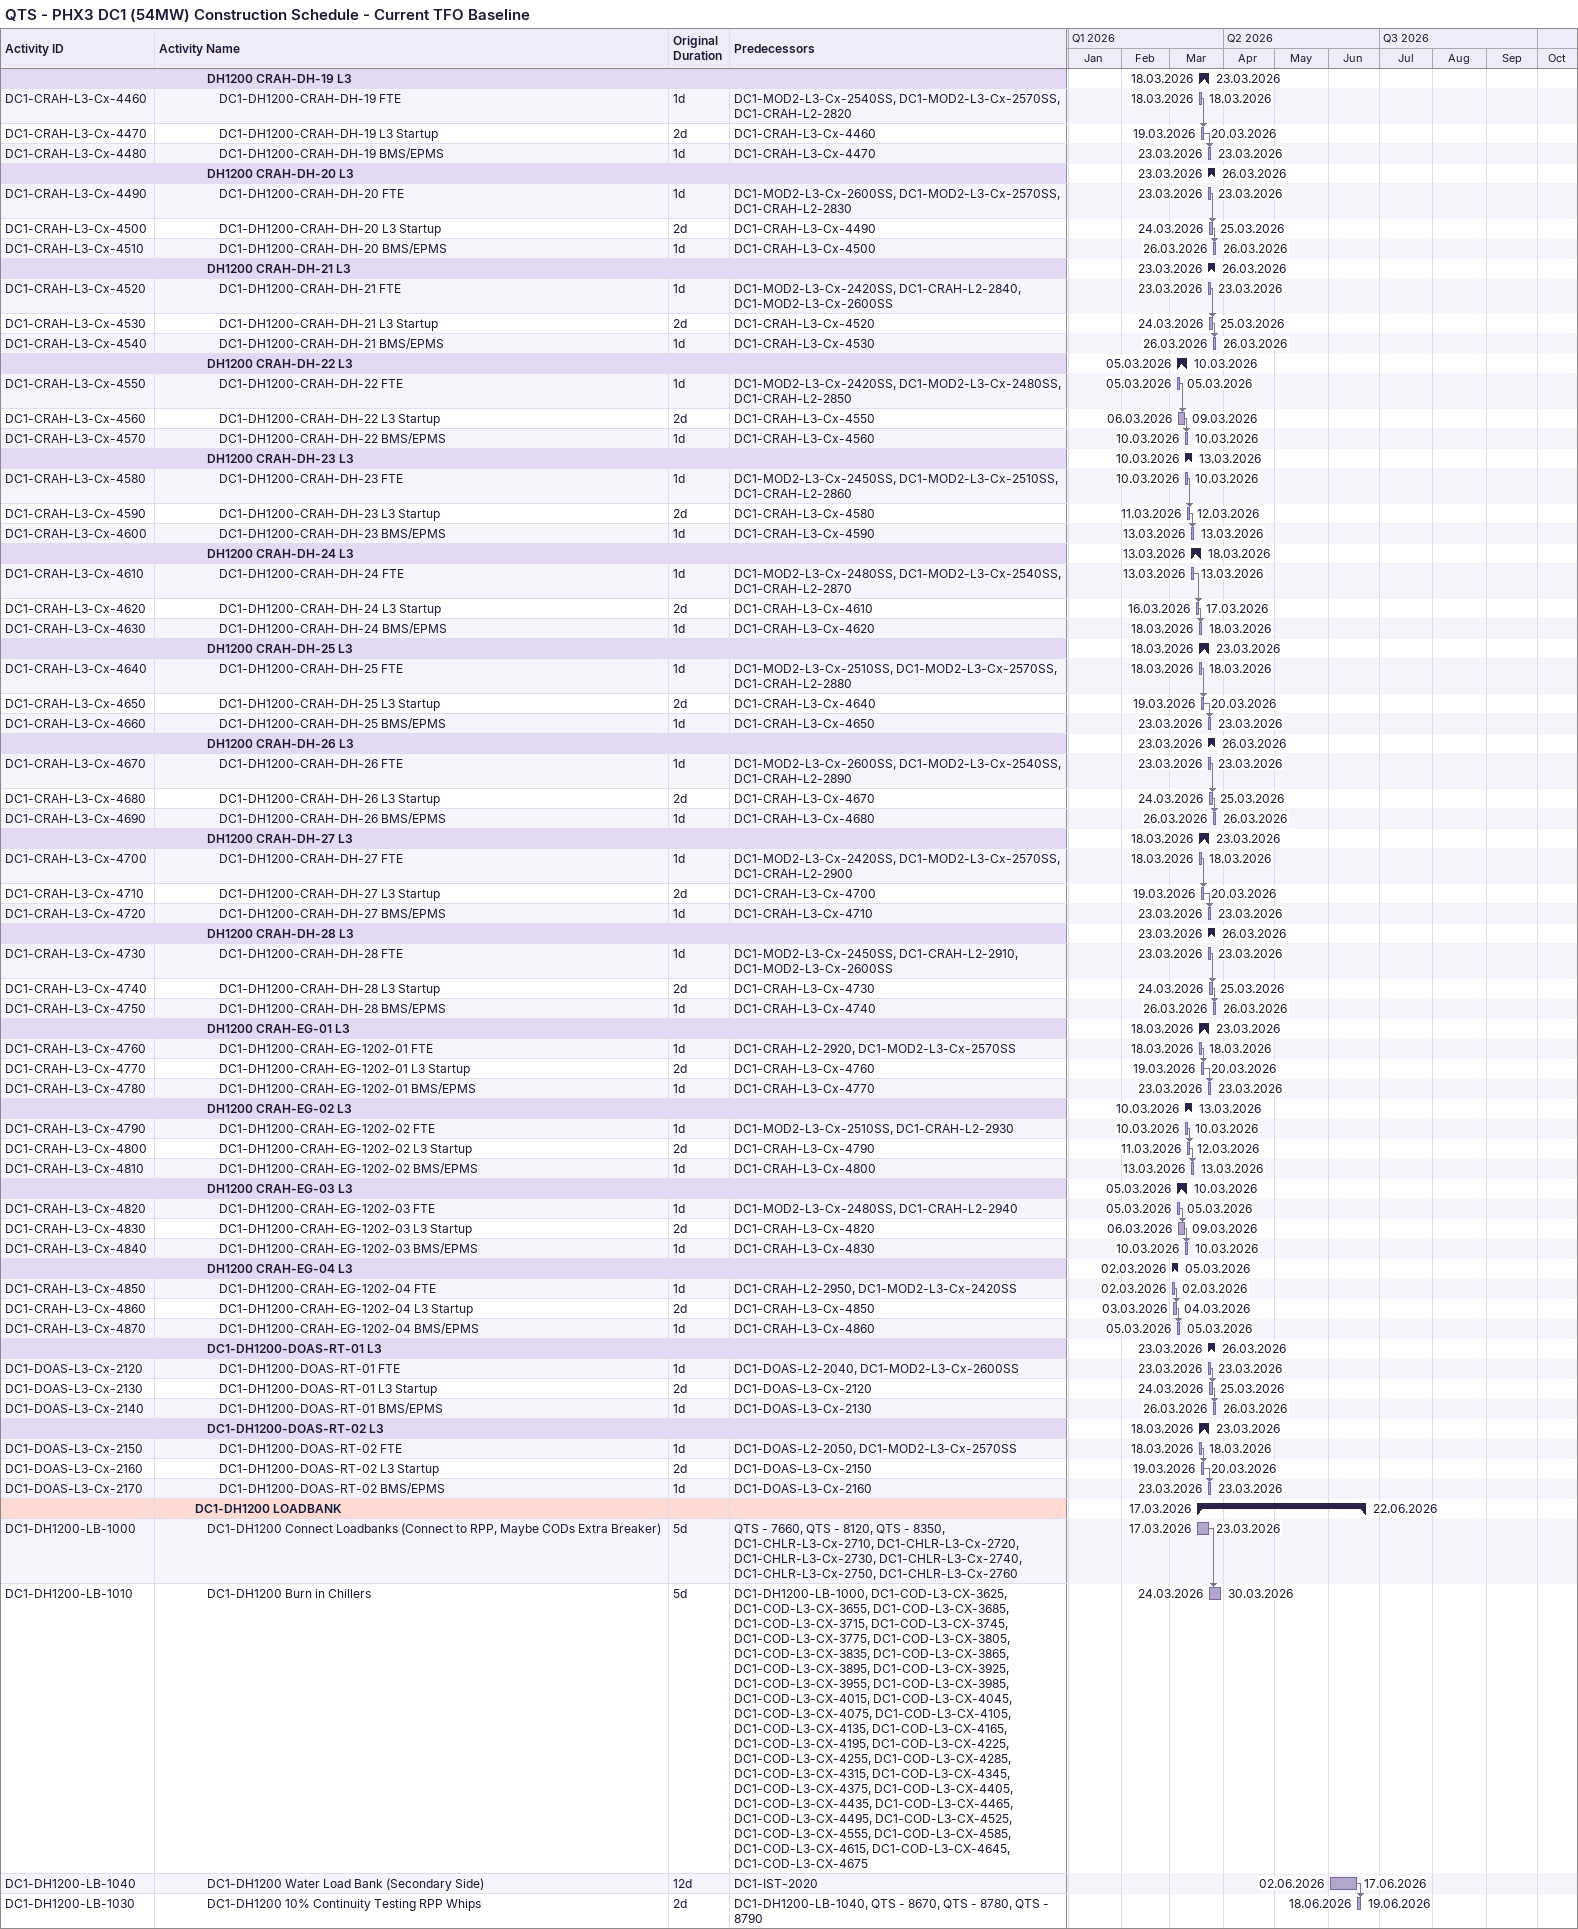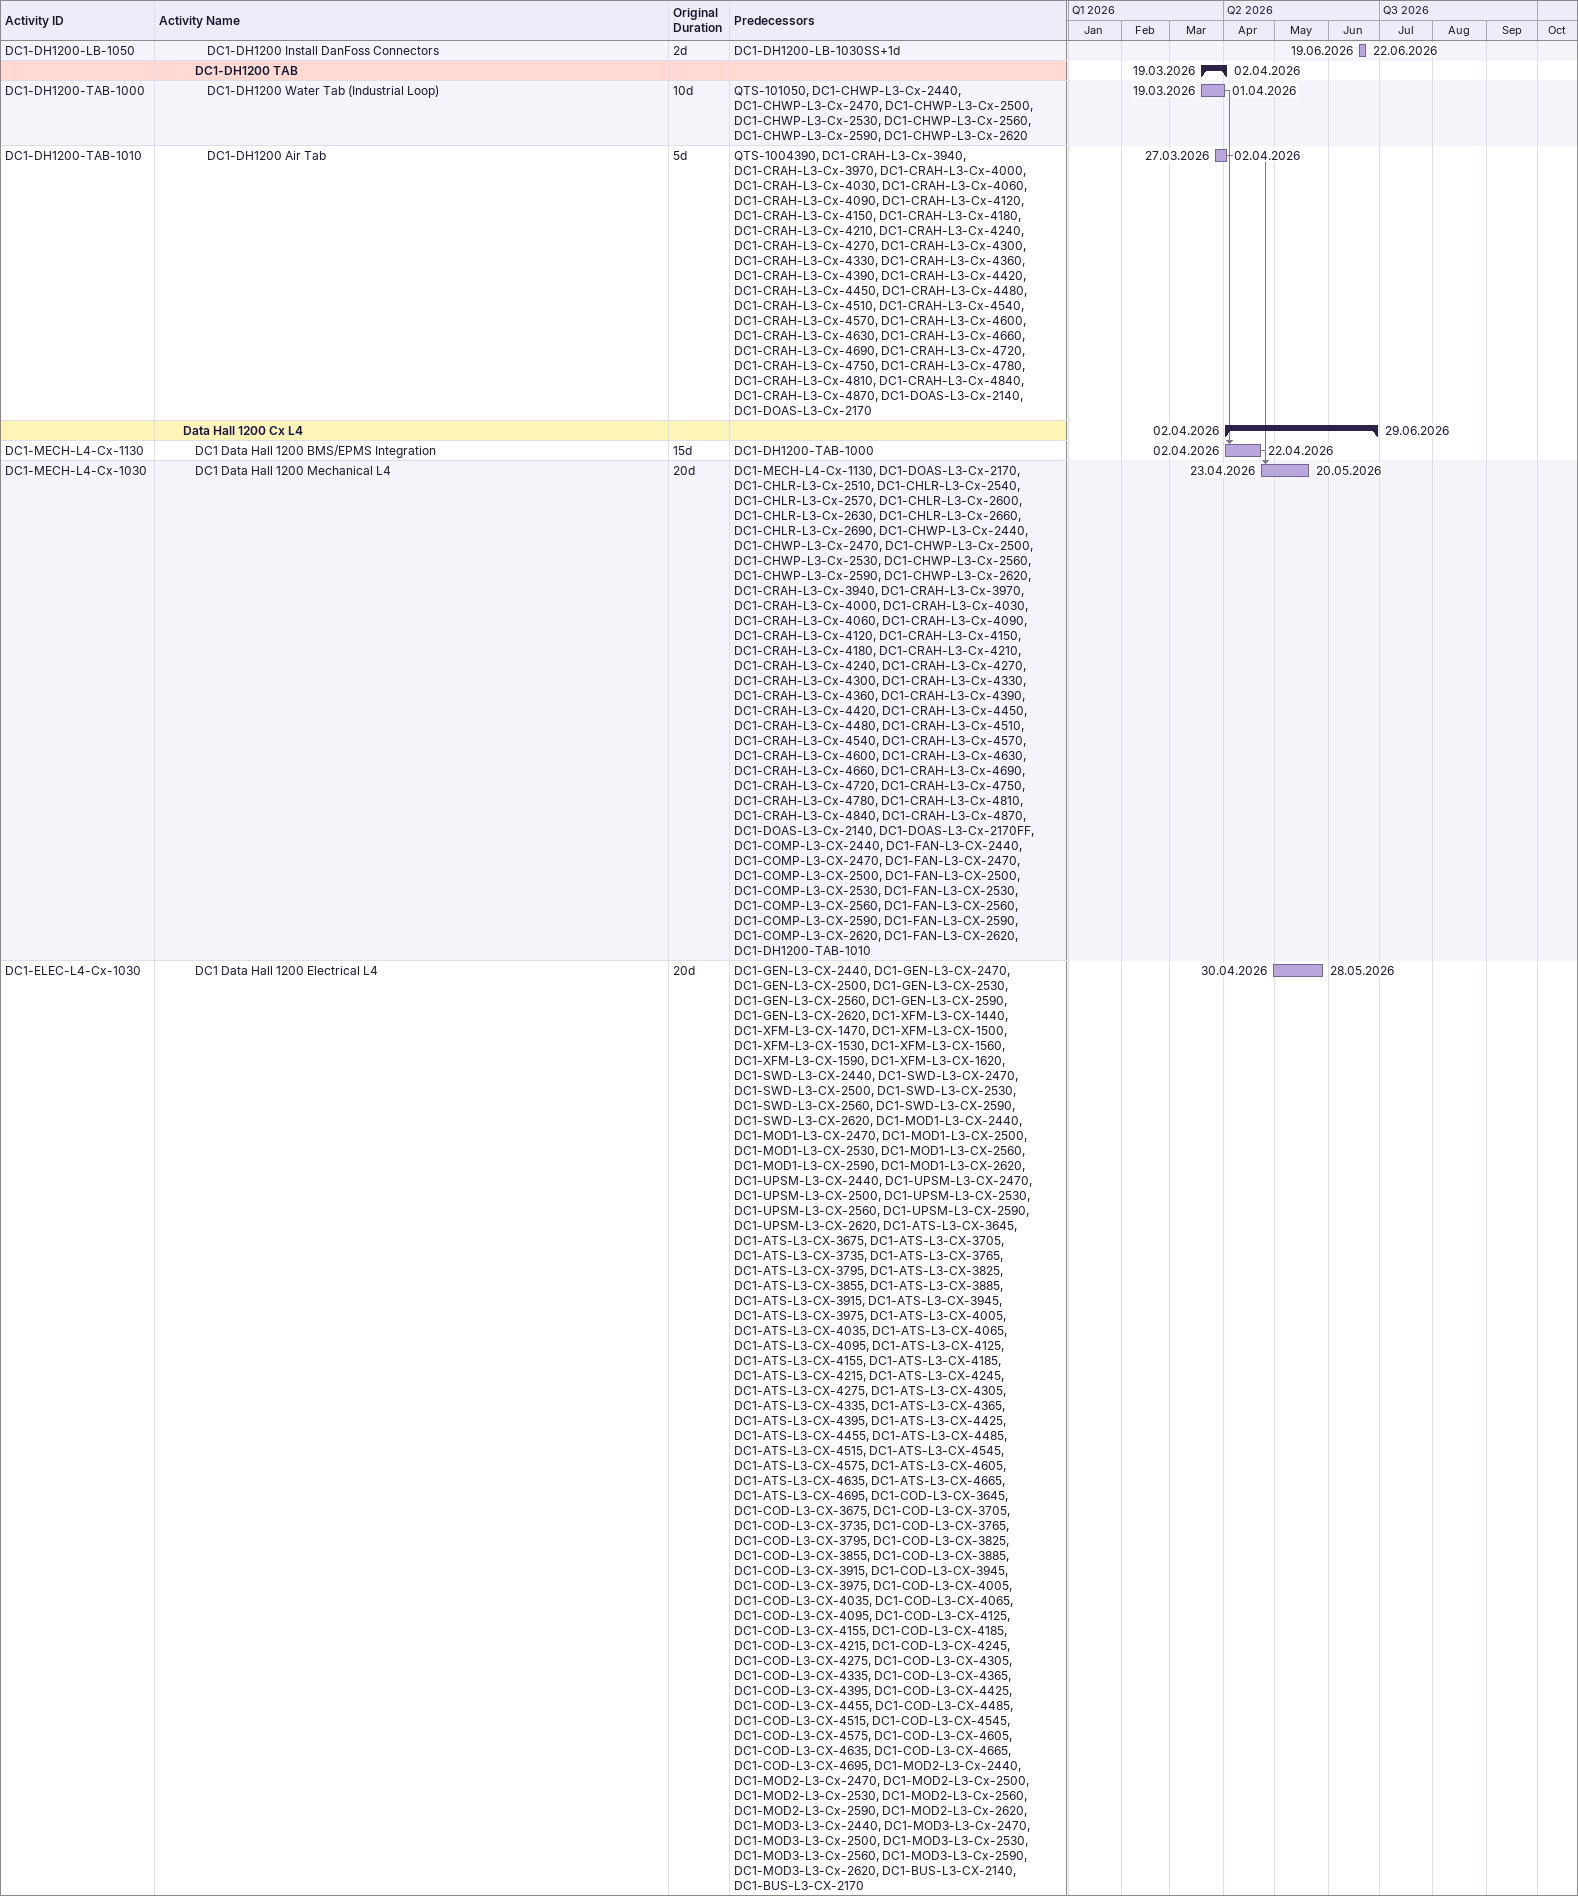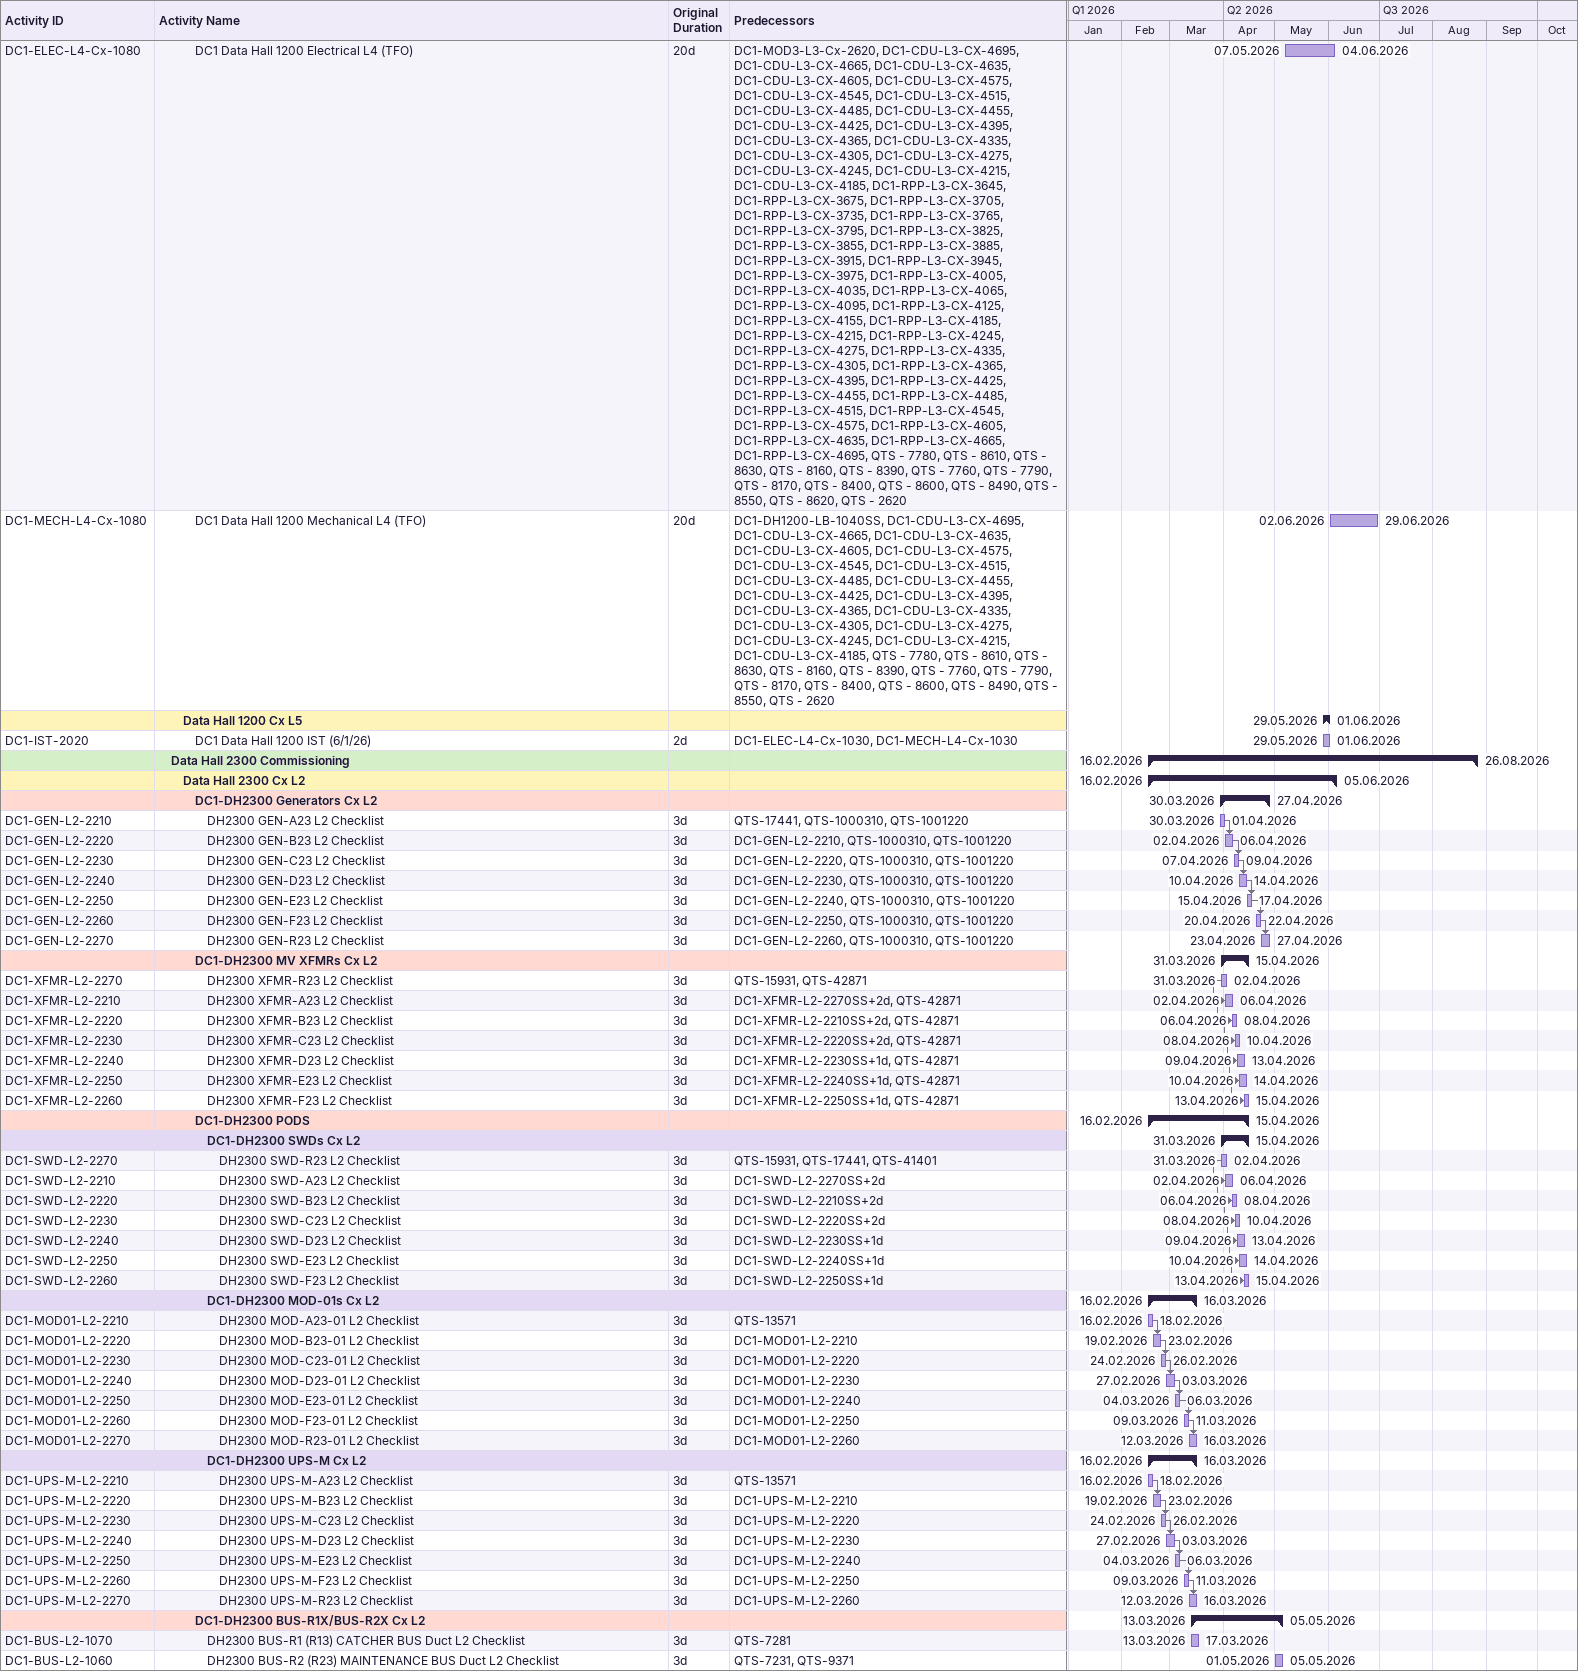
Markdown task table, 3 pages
QTS - PHX3 DC1 (54MW) Construction Schedule - Current TFO Baseline

| ID | Level | Task | Original duration | Start | Finish | Predecessors |
|---|---|---|---|---|---|---|
|  | 5 | **DH1200 CRAH-DH-19 L3** |  | 2026-03-18 | 2026-03-23 |  |
| DC1-CRAH-L3-Cx-4460 | 6 | DC1-DH1200-CRAH-DH-19 FTE | 1d | 2026-03-18 | 2026-03-18 | DC1-MOD2-L3-Cx-2540SS, DC1-MOD2-L3-Cx-2570SS, DC1-CRAH-L2-2820 |
| DC1-CRAH-L3-Cx-4470 | 6 | DC1-DH1200-CRAH-DH-19 L3 Startup | 2d | 2026-03-19 | 2026-03-20 | DC1-CRAH-L3-Cx-4460 |
| DC1-CRAH-L3-Cx-4480 | 6 | DC1-DH1200-CRAH-DH-19 BMS/EPMS | 1d | 2026-03-23 | 2026-03-23 | DC1-CRAH-L3-Cx-4470 |
|  | 5 | **DH1200 CRAH-DH-20 L3** |  | 2026-03-23 | 2026-03-26 |  |
| DC1-CRAH-L3-Cx-4490 | 6 | DC1-DH1200-CRAH-DH-20 FTE | 1d | 2026-03-23 | 2026-03-23 | DC1-MOD2-L3-Cx-2600SS, DC1-MOD2-L3-Cx-2570SS, DC1-CRAH-L2-2830 |
| DC1-CRAH-L3-Cx-4500 | 6 | DC1-DH1200-CRAH-DH-20 L3 Startup | 2d | 2026-03-24 | 2026-03-25 | DC1-CRAH-L3-Cx-4490 |
| DC1-CRAH-L3-Cx-4510 | 6 | DC1-DH1200-CRAH-DH-20 BMS/EPMS | 1d | 2026-03-26 | 2026-03-26 | DC1-CRAH-L3-Cx-4500 |
|  | 5 | **DH1200 CRAH-DH-21 L3** |  | 2026-03-23 | 2026-03-26 |  |
| DC1-CRAH-L3-Cx-4520 | 6 | DC1-DH1200-CRAH-DH-21 FTE | 1d | 2026-03-23 | 2026-03-23 | DC1-MOD2-L3-Cx-2420SS, DC1-CRAH-L2-2840, DC1-MOD2-L3-Cx-2600SS |
| DC1-CRAH-L3-Cx-4530 | 6 | DC1-DH1200-CRAH-DH-21 L3 Startup | 2d | 2026-03-24 | 2026-03-25 | DC1-CRAH-L3-Cx-4520 |
| DC1-CRAH-L3-Cx-4540 | 6 | DC1-DH1200-CRAH-DH-21 BMS/EPMS | 1d | 2026-03-26 | 2026-03-26 | DC1-CRAH-L3-Cx-4530 |
|  | 5 | **DH1200 CRAH-DH-22 L3** |  | 2026-03-05 | 2026-03-10 |  |
| DC1-CRAH-L3-Cx-4550 | 6 | DC1-DH1200-CRAH-DH-22 FTE | 1d | 2026-03-05 | 2026-03-05 | DC1-MOD2-L3-Cx-2420SS, DC1-MOD2-L3-Cx-2480SS, DC1-CRAH-L2-2850 |
| DC1-CRAH-L3-Cx-4560 | 6 | DC1-DH1200-CRAH-DH-22 L3 Startup | 2d | 2026-03-06 | 2026-03-09 | DC1-CRAH-L3-Cx-4550 |
| DC1-CRAH-L3-Cx-4570 | 6 | DC1-DH1200-CRAH-DH-22 BMS/EPMS | 1d | 2026-03-10 | 2026-03-10 | DC1-CRAH-L3-Cx-4560 |
|  | 5 | **DH1200 CRAH-DH-23 L3** |  | 2026-03-10 | 2026-03-13 |  |
| DC1-CRAH-L3-Cx-4580 | 6 | DC1-DH1200-CRAH-DH-23 FTE | 1d | 2026-03-10 | 2026-03-10 | DC1-MOD2-L3-Cx-2450SS, DC1-MOD2-L3-Cx-2510SS, DC1-CRAH-L2-2860 |
| DC1-CRAH-L3-Cx-4590 | 6 | DC1-DH1200-CRAH-DH-23 L3 Startup | 2d | 2026-03-11 | 2026-03-12 | DC1-CRAH-L3-Cx-4580 |
| DC1-CRAH-L3-Cx-4600 | 6 | DC1-DH1200-CRAH-DH-23 BMS/EPMS | 1d | 2026-03-13 | 2026-03-13 | DC1-CRAH-L3-Cx-4590 |
|  | 5 | **DH1200 CRAH-DH-24 L3** |  | 2026-03-13 | 2026-03-18 |  |
| DC1-CRAH-L3-Cx-4610 | 6 | DC1-DH1200-CRAH-DH-24 FTE | 1d | 2026-03-13 | 2026-03-13 | DC1-MOD2-L3-Cx-2480SS, DC1-MOD2-L3-Cx-2540SS, DC1-CRAH-L2-2870 |
| DC1-CRAH-L3-Cx-4620 | 6 | DC1-DH1200-CRAH-DH-24 L3 Startup | 2d | 2026-03-16 | 2026-03-17 | DC1-CRAH-L3-Cx-4610 |
| DC1-CRAH-L3-Cx-4630 | 6 | DC1-DH1200-CRAH-DH-24 BMS/EPMS | 1d | 2026-03-18 | 2026-03-18 | DC1-CRAH-L3-Cx-4620 |
|  | 5 | **DH1200 CRAH-DH-25 L3** |  | 2026-03-18 | 2026-03-23 |  |
| DC1-CRAH-L3-Cx-4640 | 6 | DC1-DH1200-CRAH-DH-25 FTE | 1d | 2026-03-18 | 2026-03-18 | DC1-MOD2-L3-Cx-2510SS, DC1-MOD2-L3-Cx-2570SS, DC1-CRAH-L2-2880 |
| DC1-CRAH-L3-Cx-4650 | 6 | DC1-DH1200-CRAH-DH-25 L3 Startup | 2d | 2026-03-19 | 2026-03-20 | DC1-CRAH-L3-Cx-4640 |
| DC1-CRAH-L3-Cx-4660 | 6 | DC1-DH1200-CRAH-DH-25 BMS/EPMS | 1d | 2026-03-23 | 2026-03-23 | DC1-CRAH-L3-Cx-4650 |
|  | 5 | **DH1200 CRAH-DH-26 L3** |  | 2026-03-23 | 2026-03-26 |  |
| DC1-CRAH-L3-Cx-4670 | 6 | DC1-DH1200-CRAH-DH-26 FTE | 1d | 2026-03-23 | 2026-03-23 | DC1-MOD2-L3-Cx-2600SS, DC1-MOD2-L3-Cx-2540SS, DC1-CRAH-L2-2890 |
| DC1-CRAH-L3-Cx-4680 | 6 | DC1-DH1200-CRAH-DH-26 L3 Startup | 2d | 2026-03-24 | 2026-03-25 | DC1-CRAH-L3-Cx-4670 |
| DC1-CRAH-L3-Cx-4690 | 6 | DC1-DH1200-CRAH-DH-26 BMS/EPMS | 1d | 2026-03-26 | 2026-03-26 | DC1-CRAH-L3-Cx-4680 |
|  | 5 | **DH1200 CRAH-DH-27 L3** |  | 2026-03-18 | 2026-03-23 |  |
| DC1-CRAH-L3-Cx-4700 | 6 | DC1-DH1200-CRAH-DH-27 FTE | 1d | 2026-03-18 | 2026-03-18 | DC1-MOD2-L3-Cx-2420SS, DC1-MOD2-L3-Cx-2570SS, DC1-CRAH-L2-2900 |
| DC1-CRAH-L3-Cx-4710 | 6 | DC1-DH1200-CRAH-DH-27 L3 Startup | 2d | 2026-03-19 | 2026-03-20 | DC1-CRAH-L3-Cx-4700 |
| DC1-CRAH-L3-Cx-4720 | 6 | DC1-DH1200-CRAH-DH-27 BMS/EPMS | 1d | 2026-03-23 | 2026-03-23 | DC1-CRAH-L3-Cx-4710 |
|  | 5 | **DH1200 CRAH-DH-28 L3** |  | 2026-03-23 | 2026-03-26 |  |
| DC1-CRAH-L3-Cx-4730 | 6 | DC1-DH1200-CRAH-DH-28 FTE | 1d | 2026-03-23 | 2026-03-23 | DC1-MOD2-L3-Cx-2450SS, DC1-CRAH-L2-2910, DC1-MOD2-L3-Cx-2600SS |
| DC1-CRAH-L3-Cx-4740 | 6 | DC1-DH1200-CRAH-DH-28 L3 Startup | 2d | 2026-03-24 | 2026-03-25 | DC1-CRAH-L3-Cx-4730 |
| DC1-CRAH-L3-Cx-4750 | 6 | DC1-DH1200-CRAH-DH-28 BMS/EPMS | 1d | 2026-03-26 | 2026-03-26 | DC1-CRAH-L3-Cx-4740 |
|  | 5 | **DH1200 CRAH-EG-01 L3** |  | 2026-03-18 | 2026-03-23 |  |
| DC1-CRAH-L3-Cx-4760 | 6 | DC1-DH1200-CRAH-EG-1202-01 FTE | 1d | 2026-03-18 | 2026-03-18 | DC1-CRAH-L2-2920, DC1-MOD2-L3-Cx-2570SS |
| DC1-CRAH-L3-Cx-4770 | 6 | DC1-DH1200-CRAH-EG-1202-01 L3 Startup | 2d | 2026-03-19 | 2026-03-20 | DC1-CRAH-L3-Cx-4760 |
| DC1-CRAH-L3-Cx-4780 | 6 | DC1-DH1200-CRAH-EG-1202-01 BMS/EPMS | 1d | 2026-03-23 | 2026-03-23 | DC1-CRAH-L3-Cx-4770 |
|  | 5 | **DH1200 CRAH-EG-02 L3** |  | 2026-03-10 | 2026-03-13 |  |
| DC1-CRAH-L3-Cx-4790 | 6 | DC1-DH1200-CRAH-EG-1202-02 FTE | 1d | 2026-03-10 | 2026-03-10 | DC1-MOD2-L3-Cx-2510SS, DC1-CRAH-L2-2930 |
| DC1-CRAH-L3-Cx-4800 | 6 | DC1-DH1200-CRAH-EG-1202-02 L3 Startup | 2d | 2026-03-11 | 2026-03-12 | DC1-CRAH-L3-Cx-4790 |
| DC1-CRAH-L3-Cx-4810 | 6 | DC1-DH1200-CRAH-EG-1202-02 BMS/EPMS | 1d | 2026-03-13 | 2026-03-13 | DC1-CRAH-L3-Cx-4800 |
|  | 5 | **DH1200 CRAH-EG-03 L3** |  | 2026-03-05 | 2026-03-10 |  |
| DC1-CRAH-L3-Cx-4820 | 6 | DC1-DH1200-CRAH-EG-1202-03 FTE | 1d | 2026-03-05 | 2026-03-05 | DC1-MOD2-L3-Cx-2480SS, DC1-CRAH-L2-2940 |
| DC1-CRAH-L3-Cx-4830 | 6 | DC1-DH1200-CRAH-EG-1202-03 L3 Startup | 2d | 2026-03-06 | 2026-03-09 | DC1-CRAH-L3-Cx-4820 |
| DC1-CRAH-L3-Cx-4840 | 6 | DC1-DH1200-CRAH-EG-1202-03 BMS/EPMS | 1d | 2026-03-10 | 2026-03-10 | DC1-CRAH-L3-Cx-4830 |
|  | 5 | **DH1200 CRAH-EG-04 L3** |  | 2026-03-02 | 2026-03-05 |  |
| DC1-CRAH-L3-Cx-4850 | 6 | DC1-DH1200-CRAH-EG-1202-04 FTE | 1d | 2026-03-02 | 2026-03-02 | DC1-CRAH-L2-2950, DC1-MOD2-L3-Cx-2420SS |
| DC1-CRAH-L3-Cx-4860 | 6 | DC1-DH1200-CRAH-EG-1202-04 L3 Startup | 2d | 2026-03-03 | 2026-03-04 | DC1-CRAH-L3-Cx-4850 |
| DC1-CRAH-L3-Cx-4870 | 6 | DC1-DH1200-CRAH-EG-1202-04 BMS/EPMS | 1d | 2026-03-05 | 2026-03-05 | DC1-CRAH-L3-Cx-4860 |
|  | 5 | **DC1-DH1200-DOAS-RT-01 L3** |  | 2026-03-23 | 2026-03-26 |  |
| DC1-DOAS-L3-Cx-2120 | 6 | DC1-DH1200-DOAS-RT-01 FTE | 1d | 2026-03-23 | 2026-03-23 | DC1-DOAS-L2-2040, DC1-MOD2-L3-Cx-2600SS |
| DC1-DOAS-L3-Cx-2130 | 6 | DC1-DH1200-DOAS-RT-01 L3 Startup | 2d | 2026-03-24 | 2026-03-25 | DC1-DOAS-L3-Cx-2120 |
| DC1-DOAS-L3-Cx-2140 | 6 | DC1-DH1200-DOAS-RT-01 BMS/EPMS | 1d | 2026-03-26 | 2026-03-26 | DC1-DOAS-L3-Cx-2130 |
|  | 5 | **DC1-DH1200-DOAS-RT-02 L3** |  | 2026-03-18 | 2026-03-23 |  |
| DC1-DOAS-L3-Cx-2150 | 6 | DC1-DH1200-DOAS-RT-02 FTE | 1d | 2026-03-18 | 2026-03-18 | DC1-DOAS-L2-2050, DC1-MOD2-L3-Cx-2570SS |
| DC1-DOAS-L3-Cx-2160 | 6 | DC1-DH1200-DOAS-RT-02 L3 Startup | 2d | 2026-03-19 | 2026-03-20 | DC1-DOAS-L3-Cx-2150 |
| DC1-DOAS-L3-Cx-2170 | 6 | DC1-DH1200-DOAS-RT-02 BMS/EPMS | 1d | 2026-03-23 | 2026-03-23 | DC1-DOAS-L3-Cx-2160 |
|  | 4 | **DC1-DH1200 LOADBANK** |  | 2026-03-17 | 2026-06-22 |  |
| DC1-DH1200-LB-1000 | 5 | DC1-DH1200 Connect Loadbanks (Connect to RPP, Maybe CODs Extra Breaker) | 5d | 2026-03-17 | 2026-03-23 | QTS - 7660, QTS - 8120, QTS - 8350, DC1-CHLR-L3-Cx-2710, DC1-CHLR-L3-Cx-2720, DC1-CHLR-L3-Cx-2730, DC1-CHLR-L3-Cx-2740, DC1-CHLR-L3-Cx-2750, DC1-CHLR-L3-Cx-2760 |
| DC1-DH1200-LB-1010 | 5 | DC1-DH1200 Burn in Chillers | 5d | 2026-03-24 | 2026-03-30 | DC1-DH1200-LB-1000, DC1-COD-L3-CX-3625, DC1-COD-L3-CX-3655, DC1-COD-L3-CX-3685, DC1-COD-L3-CX-3715, DC1-COD-L3-CX-3745, DC1-COD-L3-CX-3775, DC1-COD-L3-CX-3805, DC1-COD-L3-CX-3835, DC1-COD-L3-CX-3865, DC1-COD-L3-CX-3895, DC1-COD-L3-CX-3925, DC1-COD-L3-CX-3955, DC1-COD-L3-CX-3985, DC1-COD-L3-CX-4015, DC1-COD-L3-CX-4045, DC1-COD-L3-CX-4075, DC1-COD-L3-CX-4105, DC1-COD-L3-CX-4135, DC1-COD-L3-CX-4165, DC1-COD-L3-CX-4195, DC1-COD-L3-CX-4225, DC1-COD-L3-CX-4255, DC1-COD-L3-CX-4285, DC1-COD-L3-CX-4315, DC1-COD-L3-CX-4345, DC1-COD-L3-CX-4375, DC1-COD-L3-CX-4405, DC1-COD-L3-CX-4435, DC1-COD-L3-CX-4465, DC1-COD-L3-CX-4495, DC1-COD-L3-CX-4525, DC1-COD-L3-CX-4555, DC1-COD-L3-CX-4585, DC1-COD-L3-CX-4615, DC1-COD-L3-CX-4645, DC1-COD-L3-CX-4675 |
| DC1-DH1200-LB-1040 | 5 | DC1-DH1200 Water Load Bank (Secondary Side) | 12d | 2026-06-02 | 2026-06-17 | DC1-IST-2020 |
| DC1-DH1200-LB-1030 | 5 | DC1-DH1200 10% Continuity Testing RPP Whips | 2d | 2026-06-18 | 2026-06-19 | DC1-DH1200-LB-1040, QTS - 8670, QTS - 8780, QTS - 8790 |
| DC1-DH1200-LB-1050 | 5 | DC1-DH1200 Install DanFoss Connectors | 2d | 2026-06-19 | 2026-06-22 | DC1-DH1200-LB-1030SS+1d |
|  | 4 | **DC1-DH1200 TAB** |  | 2026-03-19 | 2026-04-02 |  |
| DC1-DH1200-TAB-1000 | 5 | DC1-DH1200 Water Tab (Industrial Loop) | 10d | 2026-03-19 | 2026-04-01 | QTS-101050, DC1-CHWP-L3-Cx-2440, DC1-CHWP-L3-Cx-2470, DC1-CHWP-L3-Cx-2500, DC1-CHWP-L3-Cx-2530, DC1-CHWP-L3-Cx-2560, DC1-CHWP-L3-Cx-2590, DC1-CHWP-L3-Cx-2620 |
| DC1-DH1200-TAB-1010 | 5 | DC1-DH1200 Air Tab | 5d | 2026-03-27 | 2026-04-02 | QTS-1004390, DC1-CRAH-L3-Cx-3940, DC1-CRAH-L3-Cx-3970, DC1-CRAH-L3-Cx-4000, DC1-CRAH-L3-Cx-4030, DC1-CRAH-L3-Cx-4060, DC1-CRAH-L3-Cx-4090, DC1-CRAH-L3-Cx-4120, DC1-CRAH-L3-Cx-4150, DC1-CRAH-L3-Cx-4180, DC1-CRAH-L3-Cx-4210, DC1-CRAH-L3-Cx-4240, DC1-CRAH-L3-Cx-4270, DC1-CRAH-L3-Cx-4300, DC1-CRAH-L3-Cx-4330, DC1-CRAH-L3-Cx-4360, DC1-CRAH-L3-Cx-4390, DC1-CRAH-L3-Cx-4420, DC1-CRAH-L3-Cx-4450, DC1-CRAH-L3-Cx-4480, DC1-CRAH-L3-Cx-4510, DC1-CRAH-L3-Cx-4540, DC1-CRAH-L3-Cx-4570, DC1-CRAH-L3-Cx-4600, DC1-CRAH-L3-Cx-4630, DC1-CRAH-L3-Cx-4660, DC1-CRAH-L3-Cx-4690, DC1-CRAH-L3-Cx-4720, DC1-CRAH-L3-Cx-4750, DC1-CRAH-L3-Cx-4780, DC1-CRAH-L3-Cx-4810, DC1-CRAH-L3-Cx-4840, DC1-CRAH-L3-Cx-4870, DC1-DOAS-L3-Cx-2140, DC1-DOAS-L3-Cx-2170 |
|  | 3 | **Data Hall 1200 Cx L4** |  | 2026-04-02 | 2026-06-29 |  |
| DC1-MECH-L4-Cx-1130 | 4 | DC1 Data Hall 1200 BMS/EPMS Integration | 15d | 2026-04-02 | 2026-04-22 | DC1-DH1200-TAB-1000 |
| DC1-MECH-L4-Cx-1030 | 4 | DC1 Data Hall 1200 Mechanical L4 | 20d | 2026-04-23 | 2026-05-20 | DC1-MECH-L4-Cx-1130, DC1-DOAS-L3-Cx-2170, DC1-CHLR-L3-Cx-2510, DC1-CHLR-L3-Cx-2540, DC1-CHLR-L3-Cx-2570, DC1-CHLR-L3-Cx-2600, DC1-CHLR-L3-Cx-2630, DC1-CHLR-L3-Cx-2660, DC1-CHLR-L3-Cx-2690, DC1-CHWP-L3-Cx-2440, DC1-CHWP-L3-Cx-2470, DC1-CHWP-L3-Cx-2500, DC1-CHWP-L3-Cx-2530, DC1-CHWP-L3-Cx-2560, DC1-CHWP-L3-Cx-2590, DC1-CHWP-L3-Cx-2620, DC1-CRAH-L3-Cx-3940, DC1-CRAH-L3-Cx-3970, DC1-CRAH-L3-Cx-4000, DC1-CRAH-L3-Cx-4030, DC1-CRAH-L3-Cx-4060, DC1-CRAH-L3-Cx-4090, DC1-CRAH-L3-Cx-4120, DC1-CRAH-L3-Cx-4150, DC1-CRAH-L3-Cx-4180, DC1-CRAH-L3-Cx-4210, DC1-CRAH-L3-Cx-4240, DC1-CRAH-L3-Cx-4270, DC1-CRAH-L3-Cx-4300, DC1-CRAH-L3-Cx-4330, DC1-CRAH-L3-Cx-4360, DC1-CRAH-L3-Cx-4390, DC1-CRAH-L3-Cx-4420, DC1-CRAH-L3-Cx-4450, DC1-CRAH-L3-Cx-4480, DC1-CRAH-L3-Cx-4510, DC1-CRAH-L3-Cx-4540, DC1-CRAH-L3-Cx-4570, DC1-CRAH-L3-Cx-4600, DC1-CRAH-L3-Cx-4630, DC1-CRAH-L3-Cx-4660, DC1-CRAH-L3-Cx-4690, DC1-CRAH-L3-Cx-4720, DC1-CRAH-L3-Cx-4750, DC1-CRAH-L3-Cx-4780, DC1-CRAH-L3-Cx-4810, DC1-CRAH-L3-Cx-4840, DC1-CRAH-L3-Cx-4870, DC1-DOAS-L3-Cx-2140, DC1-DOAS-L3-Cx-2170FF, DC1-COMP-L3-CX-2440, DC1-FAN-L3-CX-2440, DC1-COMP-L3-CX-2470, DC1-FAN-L3-CX-2470, DC1-COMP-L3-CX-2500, DC1-FAN-L3-CX-2500, DC1-COMP-L3-CX-2530, DC1-FAN-L3-CX-2530, DC1-COMP-L3-CX-2560, DC1-FAN-L3-CX-2560, DC1-COMP-L3-CX-2590, DC1-FAN-L3-CX-2590, DC1-COMP-L3-CX-2620, DC1-FAN-L3-CX-2620, DC1-DH1200-TAB-1010 |
| DC1-ELEC-L4-Cx-1030 | 4 | DC1 Data Hall 1200 Electrical L4 | 20d | 2026-04-30 | 2026-05-28 | DC1-GEN-L3-CX-2440, DC1-GEN-L3-CX-2470, DC1-GEN-L3-CX-2500, DC1-GEN-L3-CX-2530, DC1-GEN-L3-CX-2560, DC1-GEN-L3-CX-2590, DC1-GEN-L3-CX-2620, DC1-XFM-L3-CX-1440, DC1-XFM-L3-CX-1470, DC1-XFM-L3-CX-1500, DC1-XFM-L3-CX-1530, DC1-XFM-L3-CX-1560, DC1-XFM-L3-CX-1590, DC1-XFM-L3-CX-1620, DC1-SWD-L3-CX-2440, DC1-SWD-L3-CX-2470, DC1-SWD-L3-CX-2500, DC1-SWD-L3-CX-2530, DC1-SWD-L3-CX-2560, DC1-SWD-L3-CX-2590, DC1-SWD-L3-CX-2620, DC1-MOD1-L3-CX-2440, DC1-MOD1-L3-CX-2470, DC1-MOD1-L3-CX-2500, DC1-MOD1-L3-CX-2530, DC1-MOD1-L3-CX-2560, DC1-MOD1-L3-CX-2590, DC1-MOD1-L3-CX-2620, DC1-UPSM-L3-CX-2440, DC1-UPSM-L3-CX-2470, DC1-UPSM-L3-CX-2500, DC1-UPSM-L3-CX-2530, DC1-UPSM-L3-CX-2560, DC1-UPSM-L3-CX-2590, DC1-UPSM-L3-CX-2620, DC1-ATS-L3-CX-3645, DC1-ATS-L3-CX-3675, DC1-ATS-L3-CX-3705, DC1-ATS-L3-CX-3735, DC1-ATS-L3-CX-3765, DC1-ATS-L3-CX-3795, DC1-ATS-L3-CX-3825, DC1-ATS-L3-CX-3855, DC1-ATS-L3-CX-3885, DC1-ATS-L3-CX-3915, DC1-ATS-L3-CX-3945, DC1-ATS-L3-CX-3975, DC1-ATS-L3-CX-4005, DC1-ATS-L3-CX-4035, DC1-ATS-L3-CX-4065, DC1-ATS-L3-CX-4095, DC1-ATS-L3-CX-4125, DC1-ATS-L3-CX-4155, DC1-ATS-L3-CX-4185, DC1-ATS-L3-CX-4215, DC1-ATS-L3-CX-4245, DC1-ATS-L3-CX-4275, DC1-ATS-L3-CX-4305, DC1-ATS-L3-CX-4335, DC1-ATS-L3-CX-4365, DC1-ATS-L3-CX-4395, DC1-ATS-L3-CX-4425, DC1-ATS-L3-CX-4455, DC1-ATS-L3-CX-4485, DC1-ATS-L3-CX-4515, DC1-ATS-L3-CX-4545, DC1-ATS-L3-CX-4575, DC1-ATS-L3-CX-4605, DC1-ATS-L3-CX-4635, DC1-ATS-L3-CX-4665, DC1-ATS-L3-CX-4695, DC1-COD-L3-CX-3645, DC1-COD-L3-CX-3675, DC1-COD-L3-CX-3705, DC1-COD-L3-CX-3735, DC1-COD-L3-CX-3765, DC1-COD-L3-CX-3795, DC1-COD-L3-CX-3825, DC1-COD-L3-CX-3855, DC1-COD-L3-CX-3885, DC1-COD-L3-CX-3915, DC1-COD-L3-CX-3945, DC1-COD-L3-CX-3975, DC1-COD-L3-CX-4005, DC1-COD-L3-CX-4035, DC1-COD-L3-CX-4065, DC1-COD-L3-CX-4095, DC1-COD-L3-CX-4125, DC1-COD-L3-CX-4155, DC1-COD-L3-CX-4185, DC1-COD-L3-CX-4215, DC1-COD-L3-CX-4245, DC1-COD-L3-CX-4275, DC1-COD-L3-CX-4305, DC1-COD-L3-CX-4335, DC1-COD-L3-CX-4365, DC1-COD-L3-CX-4395, DC1-COD-L3-CX-4425, DC1-COD-L3-CX-4455, DC1-COD-L3-CX-4485, DC1-COD-L3-CX-4515, DC1-COD-L3-CX-4545, DC1-COD-L3-CX-4575, DC1-COD-L3-CX-4605, DC1-COD-L3-CX-4635, DC1-COD-L3-CX-4665, DC1-COD-L3-CX-4695, DC1-MOD2-L3-Cx-2440, DC1-MOD2-L3-Cx-2470, DC1-MOD2-L3-Cx-2500, DC1-MOD2-L3-Cx-2530, DC1-MOD2-L3-Cx-2560, DC1-MOD2-L3-Cx-2590, DC1-MOD2-L3-Cx-2620, DC1-MOD3-L3-Cx-2440, DC1-MOD3-L3-Cx-2470, DC1-MOD3-L3-Cx-2500, DC1-MOD3-L3-Cx-2530, DC1-MOD3-L3-Cx-2560, DC1-MOD3-L3-Cx-2590, DC1-MOD3-L3-Cx-2620, DC1-BUS-L3-CX-2140, DC1-BUS-L3-CX-2170 |
| DC1-ELEC-L4-Cx-1080 | 4 | DC1 Data Hall 1200 Electrical L4 (TFO) | 20d | 2026-05-07 | 2026-06-04 | DC1-MOD3-L3-Cx-2620, DC1-CDU-L3-CX-4695, DC1-CDU-L3-CX-4665, DC1-CDU-L3-CX-4635, DC1-CDU-L3-CX-4605, DC1-CDU-L3-CX-4575, DC1-CDU-L3-CX-4545, DC1-CDU-L3-CX-4515, DC1-CDU-L3-CX-4485, DC1-CDU-L3-CX-4455, DC1-CDU-L3-CX-4425, DC1-CDU-L3-CX-4395, DC1-CDU-L3-CX-4365, DC1-CDU-L3-CX-4335, DC1-CDU-L3-CX-4305, DC1-CDU-L3-CX-4275, DC1-CDU-L3-CX-4245, DC1-CDU-L3-CX-4215, DC1-CDU-L3-CX-4185, DC1-RPP-L3-CX-3645, DC1-RPP-L3-CX-3675, DC1-RPP-L3-CX-3705, DC1-RPP-L3-CX-3735, DC1-RPP-L3-CX-3765, DC1-RPP-L3-CX-3795, DC1-RPP-L3-CX-3825, DC1-RPP-L3-CX-3855, DC1-RPP-L3-CX-3885, DC1-RPP-L3-CX-3915, DC1-RPP-L3-CX-3945, DC1-RPP-L3-CX-3975, DC1-RPP-L3-CX-4005, DC1-RPP-L3-CX-4035, DC1-RPP-L3-CX-4065, DC1-RPP-L3-CX-4095, DC1-RPP-L3-CX-4125, DC1-RPP-L3-CX-4155, DC1-RPP-L3-CX-4185, DC1-RPP-L3-CX-4215, DC1-RPP-L3-CX-4245, DC1-RPP-L3-CX-4275, DC1-RPP-L3-CX-4335, DC1-RPP-L3-CX-4305, DC1-RPP-L3-CX-4365, DC1-RPP-L3-CX-4395, DC1-RPP-L3-CX-4425, DC1-RPP-L3-CX-4455, DC1-RPP-L3-CX-4485, DC1-RPP-L3-CX-4515, DC1-RPP-L3-CX-4545, DC1-RPP-L3-CX-4575, DC1-RPP-L3-CX-4605, DC1-RPP-L3-CX-4635, DC1-RPP-L3-CX-4665, DC1-RPP-L3-CX-4695, QTS - 7780, QTS - 8610, QTS - 8630, QTS - 8160, QTS - 8390, QTS - 7760, QTS - 7790, QTS - 8170, QTS - 8400, QTS - 8600, QTS - 8490, QTS - 8550, QTS - 8620, QTS - 2620 |
| DC1-MECH-L4-Cx-1080 | 4 | DC1 Data Hall 1200 Mechanical L4 (TFO) | 20d | 2026-06-02 | 2026-06-29 | DC1-DH1200-LB-1040SS, DC1-CDU-L3-CX-4695, DC1-CDU-L3-CX-4665, DC1-CDU-L3-CX-4635, DC1-CDU-L3-CX-4605, DC1-CDU-L3-CX-4575, DC1-CDU-L3-CX-4545, DC1-CDU-L3-CX-4515, DC1-CDU-L3-CX-4485, DC1-CDU-L3-CX-4455, DC1-CDU-L3-CX-4425, DC1-CDU-L3-CX-4395, DC1-CDU-L3-CX-4365, DC1-CDU-L3-CX-4335, DC1-CDU-L3-CX-4305, DC1-CDU-L3-CX-4275, DC1-CDU-L3-CX-4245, DC1-CDU-L3-CX-4215, DC1-CDU-L3-CX-4185, QTS - 7780, QTS - 8610, QTS - 8630, QTS - 8160, QTS - 8390, QTS - 7760, QTS - 7790, QTS - 8170, QTS - 8400, QTS - 8600, QTS - 8490, QTS - 8550, QTS - 2620 |
|  | 3 | **Data Hall 1200 Cx L5** |  | 2026-05-29 | 2026-06-01 |  |
| DC1-IST-2020 | 4 | DC1 Data Hall 1200 IST (6/1/26) | 2d | 2026-05-29 | 2026-06-01 | DC1-ELEC-L4-Cx-1030, DC1-MECH-L4-Cx-1030 |
|  | 2 | **Data Hall 2300 Commissioning** |  | 2026-02-16 | 2026-08-26 |  |
|  | 3 | **Data Hall 2300 Cx L2** |  | 2026-02-16 | 2026-06-05 |  |
|  | 4 | **DC1-DH2300 Generators Cx L2** |  | 2026-03-30 | 2026-04-27 |  |
| DC1-GEN-L2-2210 | 5 | DH2300 GEN-A23 L2 Checklist | 3d | 2026-03-30 | 2026-04-01 | QTS-17441, QTS-1000310, QTS-1001220 |
| DC1-GEN-L2-2220 | 5 | DH2300 GEN-B23 L2 Checklist | 3d | 2026-04-02 | 2026-04-06 | DC1-GEN-L2-2210, QTS-1000310, QTS-1001220 |
| DC1-GEN-L2-2230 | 5 | DH2300 GEN-C23 L2 Checklist | 3d | 2026-04-07 | 2026-04-09 | DC1-GEN-L2-2220, QTS-1000310, QTS-1001220 |
| DC1-GEN-L2-2240 | 5 | DH2300 GEN-D23 L2 Checklist | 3d | 2026-04-10 | 2026-04-14 | DC1-GEN-L2-2230, QTS-1000310, QTS-1001220 |
| DC1-GEN-L2-2250 | 5 | DH2300 GEN-E23 L2 Checklist | 3d | 2026-04-15 | 2026-04-17 | DC1-GEN-L2-2240, QTS-1000310, QTS-1001220 |
| DC1-GEN-L2-2260 | 5 | DH2300 GEN-F23 L2 Checklist | 3d | 2026-04-20 | 2026-04-22 | DC1-GEN-L2-2250, QTS-1000310, QTS-1001220 |
| DC1-GEN-L2-2270 | 5 | DH2300 GEN-R23 L2 Checklist | 3d | 2026-04-23 | 2026-04-27 | DC1-GEN-L2-2260, QTS-1000310, QTS-1001220 |
|  | 4 | **DC1-DH2300 MV XFMRs Cx L2** |  | 2026-03-31 | 2026-04-15 |  |
| DC1-XFMR-L2-2270 | 5 | DH2300 XFMR-R23 L2 Checklist | 3d | 2026-03-31 | 2026-04-02 | QTS-15931, QTS-42871 |
| DC1-XFMR-L2-2210 | 5 | DH2300 XFMR-A23 L2 Checklist | 3d | 2026-04-02 | 2026-04-06 | DC1-XFMR-L2-2270SS+2d, QTS-42871 |
| DC1-XFMR-L2-2220 | 5 | DH2300 XFMR-B23 L2 Checklist | 3d | 2026-04-06 | 2026-04-08 | DC1-XFMR-L2-2210SS+2d, QTS-42871 |
| DC1-XFMR-L2-2230 | 5 | DH2300 XFMR-C23 L2 Checklist | 3d | 2026-04-08 | 2026-04-10 | DC1-XFMR-L2-2220SS+2d, QTS-42871 |
| DC1-XFMR-L2-2240 | 5 | DH2300 XFMR-D23 L2 Checklist | 3d | 2026-04-09 | 2026-04-13 | DC1-XFMR-L2-2230SS+1d, QTS-42871 |
| DC1-XFMR-L2-2250 | 5 | DH2300 XFMR-E23 L2 Checklist | 3d | 2026-04-10 | 2026-04-14 | DC1-XFMR-L2-2240SS+1d, QTS-42871 |
| DC1-XFMR-L2-2260 | 5 | DH2300 XFMR-F23 L2 Checklist | 3d | 2026-04-13 | 2026-04-15 | DC1-XFMR-L2-2250SS+1d, QTS-42871 |
|  | 4 | **DC1-DH2300 PODS** |  | 2026-02-16 | 2026-04-15 |  |
|  | 5 | **DC1-DH2300 SWDs Cx L2** |  | 2026-03-31 | 2026-04-15 |  |
| DC1-SWD-L2-2270 | 6 | DH2300 SWD-R23 L2 Checklist | 3d | 2026-03-31 | 2026-04-02 | QTS-15931, QTS-17441, QTS-41401 |
| DC1-SWD-L2-2210 | 6 | DH2300 SWD-A23 L2 Checklist | 3d | 2026-04-02 | 2026-04-06 | DC1-SWD-L2-2270SS+2d |
| DC1-SWD-L2-2220 | 6 | DH2300 SWD-B23 L2 Checklist | 3d | 2026-04-06 | 2026-04-08 | DC1-SWD-L2-2210SS+2d |
| DC1-SWD-L2-2230 | 6 | DH2300 SWD-C23 L2 Checklist | 3d | 2026-04-08 | 2026-04-10 | DC1-SWD-L2-2220SS+2d |
| DC1-SWD-L2-2240 | 6 | DH2300 SWD-D23 L2 Checklist | 3d | 2026-04-09 | 2026-04-13 | DC1-SWD-L2-2230SS+1d |
| DC1-SWD-L2-2250 | 6 | DH2300 SWD-E23 L2 Checklist | 3d | 2026-04-10 | 2026-04-14 | DC1-SWD-L2-2240SS+1d |
| DC1-SWD-L2-2260 | 6 | DH2300 SWD-F23 L2 Checklist | 3d | 2026-04-13 | 2026-04-15 | DC1-SWD-L2-2250SS+1d |
|  | 5 | **DC1-DH2300 MOD-01s Cx L2** |  | 2026-02-16 | 2026-03-16 |  |
| DC1-MOD01-L2-2210 | 6 | DH2300 MOD-A23-01 L2 Checklist | 3d | 2026-02-16 | 2026-02-18 | QTS-13571 |
| DC1-MOD01-L2-2220 | 6 | DH2300 MOD-B23-01 L2 Checklist | 3d | 2026-02-19 | 2026-02-23 | DC1-MOD01-L2-2210 |
| DC1-MOD01-L2-2230 | 6 | DH2300 MOD-C23-01 L2 Checklist | 3d | 2026-02-24 | 2026-02-26 | DC1-MOD01-L2-2220 |
| DC1-MOD01-L2-2240 | 6 | DH2300 MOD-D23-01 L2 Checklist | 3d | 2026-02-27 | 2026-03-03 | DC1-MOD01-L2-2230 |
| DC1-MOD01-L2-2250 | 6 | DH2300 MOD-E23-01 L2 Checklist | 3d | 2026-03-04 | 2026-03-06 | DC1-MOD01-L2-2240 |
| DC1-MOD01-L2-2260 | 6 | DH2300 MOD-F23-01 L2 Checklist | 3d | 2026-03-09 | 2026-03-11 | DC1-MOD01-L2-2250 |
| DC1-MOD01-L2-2270 | 6 | DH2300 MOD-R23-01 L2 Checklist | 3d | 2026-03-12 | 2026-03-16 | DC1-MOD01-L2-2260 |
|  | 5 | **DC1-DH2300 UPS-M Cx L2** |  | 2026-02-16 | 2026-03-16 |  |
| DC1-UPS-M-L2-2210 | 6 | DH2300 UPS-M-A23 L2 Checklist | 3d | 2026-02-16 | 2026-02-18 | QTS-13571 |
| DC1-UPS-M-L2-2220 | 6 | DH2300 UPS-M-B23 L2 Checklist | 3d | 2026-02-19 | 2026-02-23 | DC1-UPS-M-L2-2210 |
| DC1-UPS-M-L2-2230 | 6 | DH2300 UPS-M-C23 L2 Checklist | 3d | 2026-02-24 | 2026-02-26 | DC1-UPS-M-L2-2220 |
| DC1-UPS-M-L2-2240 | 6 | DH2300 UPS-M-D23 L2 Checklist | 3d | 2026-02-27 | 2026-03-03 | DC1-UPS-M-L2-2230 |
| DC1-UPS-M-L2-2250 | 6 | DH2300 UPS-M-E23 L2 Checklist | 3d | 2026-03-04 | 2026-03-06 | DC1-UPS-M-L2-2240 |
| DC1-UPS-M-L2-2260 | 6 | DH2300 UPS-M-F23 L2 Checklist | 3d | 2026-03-09 | 2026-03-11 | DC1-UPS-M-L2-2250 |
| DC1-UPS-M-L2-2270 | 6 | DH2300 UPS-M-R23 L2 Checklist | 3d | 2026-03-12 | 2026-03-16 | DC1-UPS-M-L2-2260 |
|  | 4 | **DC1-DH2300 BUS-R1X/BUS-R2X Cx L2** |  | 2026-03-13 | 2026-05-05 |  |
| DC1-BUS-L2-1070 | 5 | DH2300 BUS-R1 (R13) CATCHER BUS Duct L2 Checklist | 3d | 2026-03-13 | 2026-03-17 | QTS-7281 |
| DC1-BUS-L2-1060 | 5 | DH2300 BUS-R2 (R23) MAINTENANCE BUS Duct L2 Checklist | 3d | 2026-05-01 | 2026-05-05 | QTS-7231, QTS-9371 |
